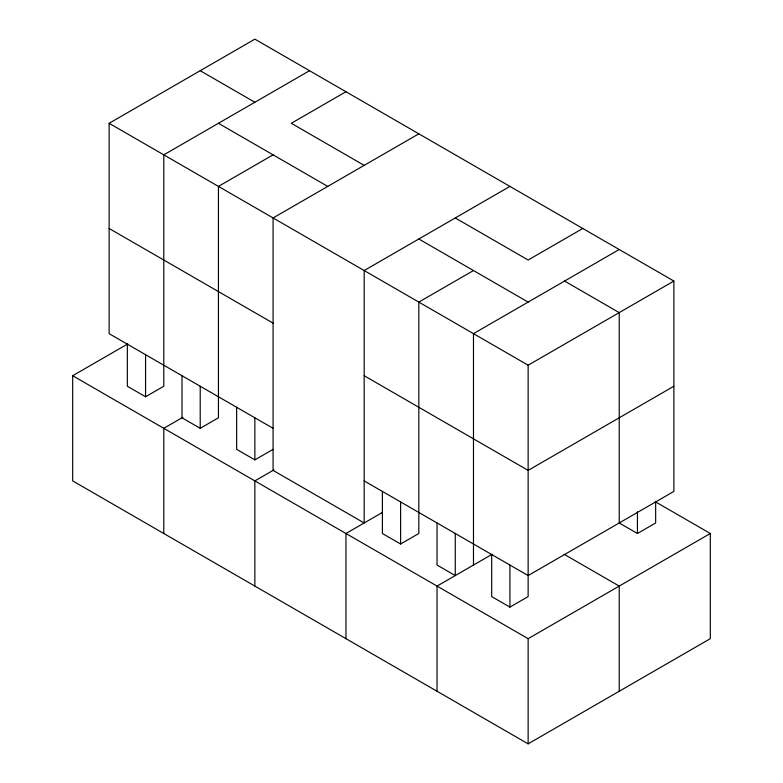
<?xml version="1.0" encoding="UTF-8"?>
<svg xmlns="http://www.w3.org/2000/svg" width="783" height="783" viewBox="0 0 783 783"><rect width="100%" height="100%" fill="white"/><g stroke="black" fill="none" stroke-linecap="round" stroke-linejoin="round"><path stroke-width="1.17" d="M273.081 428.311L109.131 333.656L109.131 123.293L254.866 39.15L673.869 281.058L673.869 491.421L528.134 575.564L364.173 480.899M309.52 70.705L163.784 154.848L163.784 386.244L145.56 396.756L127.345 386.244L127.345 344.168M345.959 91.738L291.305 123.293L364.173 165.36M273.081 154.848L218.437 186.403L218.437 417.799L200.213 428.311L181.999 417.799L181.999 375.723M418.827 133.815L273.081 217.958L273.081 470.387L364.173 522.975L364.173 270.546L509.919 186.403M655.234 501.697L710.308 533.487L710.308 638.674L528.134 743.85L72.692 480.909L72.692 375.723L127.766 343.923M182.84 417.31L163.784 428.311L163.784 533.497M473.48 270.546L418.827 302.091L418.827 533.487L400.612 544.009L382.388 533.487L382.388 491.421M582.787 228.47L528.134 260.025L455.266 217.958M236.652 407.277L236.652 449.354L254.866 459.866L273.081 449.354M619.216 249.503L473.48 333.646L473.48 565.042M273.933 469.898L254.866 480.899L254.866 586.085M109.131 123.293L528.134 365.201L673.869 281.058M382.124 512.611L345.959 533.487L345.959 638.674M673.869 386.244L528.134 470.387L364.173 375.723M492.125 554.286L437.041 586.085L437.041 691.262M491.695 554.53L491.695 596.597L509.919 607.119L528.134 596.597L528.134 365.201M564.563 281.058L619.216 312.613L619.216 522.975L637.44 533.487L655.655 522.975L655.655 501.335M72.692 375.723L528.134 638.674L710.308 533.487M200.213 70.705L254.866 102.26M218.437 123.293L327.734 186.403M418.827 238.991L528.134 302.091M109.131 228.47L273.081 323.134M564.142 554.286L619.216 586.085L619.216 691.262M637.44 511.857L637.44 533.487M528.134 638.674L528.134 743.85M509.919 565.042L509.919 607.119M455.266 533.487L455.266 575.564L437.041 565.042L437.041 522.975M400.612 501.942L400.612 544.009M254.866 417.799L254.866 459.866M200.213 386.244L200.213 428.311M145.56 354.689L145.56 396.756"/></g></svg>
